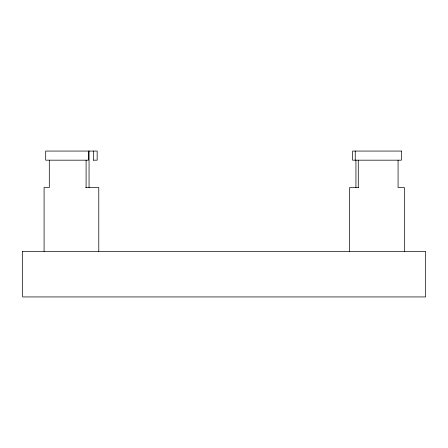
<?xml version="1.0" encoding="UTF-8"?>
<svg xmlns="http://www.w3.org/2000/svg" width="448" height="448" viewBox="0 0 448 448"><rect width="100%" height="100%" fill="white"/><g stroke="black" fill="none" stroke-linecap="round" stroke-linejoin="round"><path stroke-width="0.67" d="M93.458 160.182L97.166 160.182L97.166 151.066L45.696 151.066L45.696 160.182L88.396 160.182L88.396 151.066M85.663 187.533L98.784 187.533L98.784 251.35M358.501 187.533L349.653 187.533L349.653 251.35M22.4 251.35L425.6 251.35L425.6 296.934L22.624 296.934L22.624 251.35M404.354 251.35L404.354 187.533L398.076 187.533L398.076 160.182M358.282 160.182L358.282 187.533M355.93 160.182L355.93 187.533M355.242 151.066L355.242 160.182M93.559 151.066L93.559 160.182M89.051 151.066L89.051 187.533M86.089 160.182L86.089 187.533M49.302 160.182L49.302 187.533L44.083 187.533L44.083 251.35M401.397 151.066L352.61 151.066L352.61 160.182L401.397 160.182L401.397 151.066"/></g></svg>
